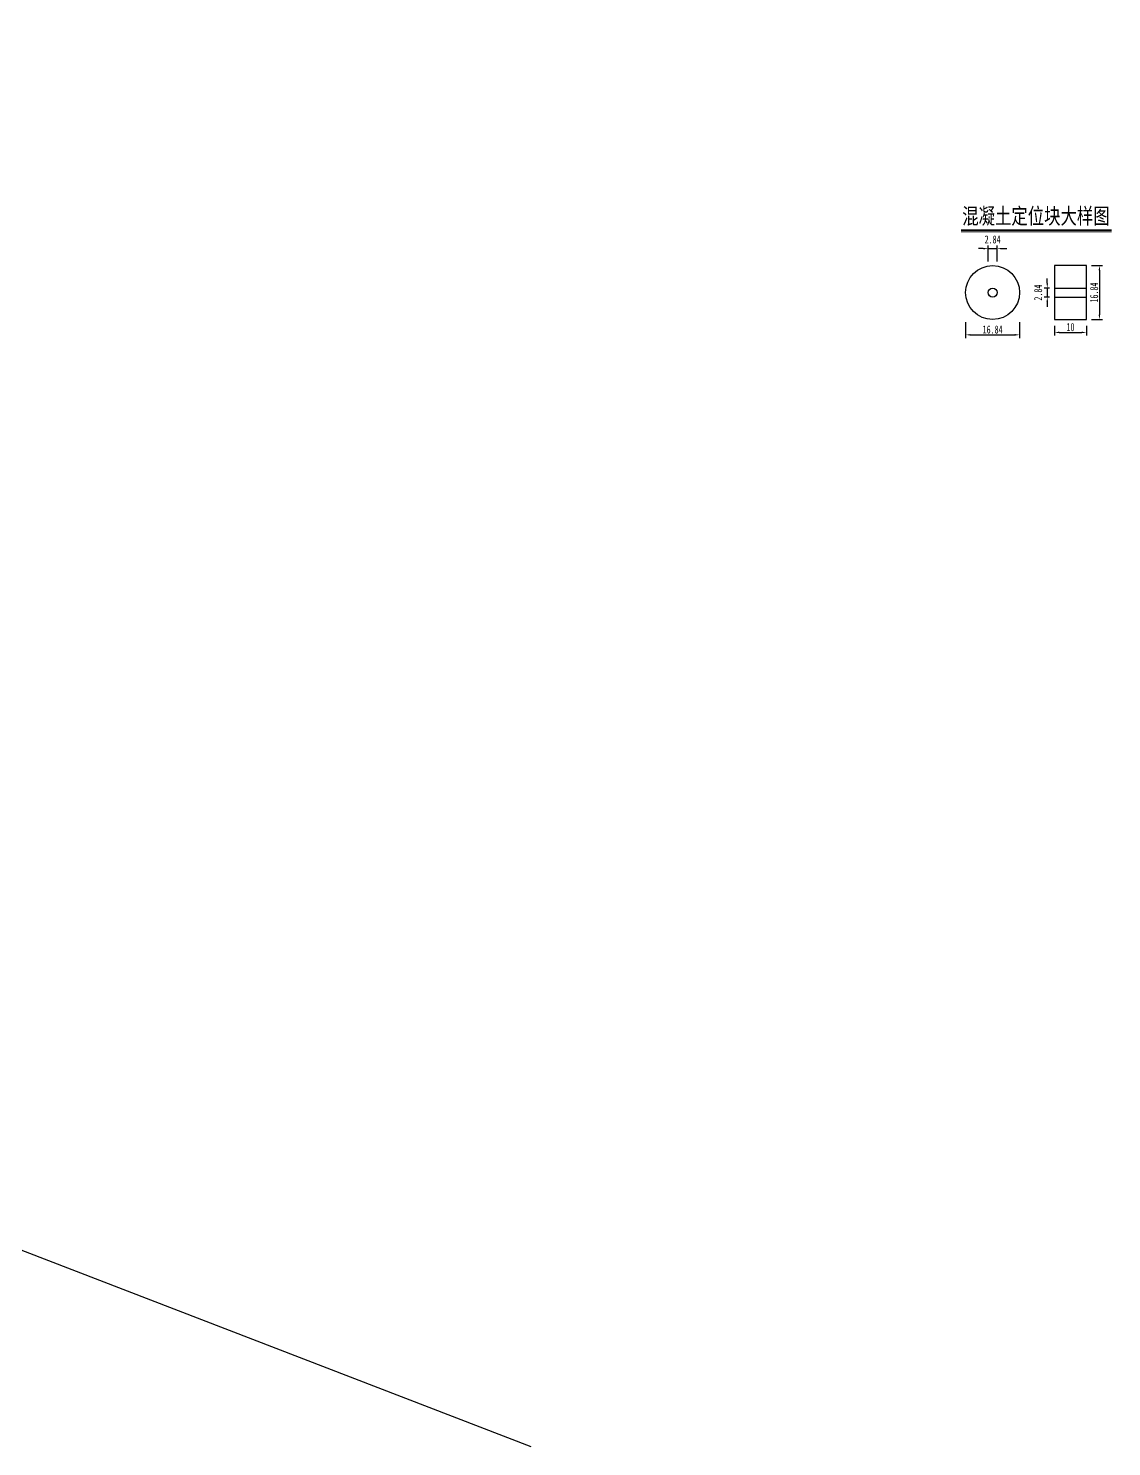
# Model space of a CAD drawing. Header units: millimetres. Extents: x 6150 to 57838, y -71710 to -30599.
# Drawn here: x 43953 to 47335, y -71710 to -67280 of the extents above; entities that cross this region are included whole.
import ezdxf
from ezdxf.enums import TextEntityAlignment as Align

# ---------------------------------------------------------------- set-up
doc = ezdxf.new("R2010")
doc.units = ezdxf.units.MM
doc.layers.get('Defpoints').update_dxf_attribs({"color": 8, "lineweight": 15})
for name, color, linetype, lineweight in [('1', 1, 'Continuous', 30), ('工作线', 1, 'Continuous', 35), ('文字', 7, 'Continuous', 15), ('标注', 4, 'Continuous', 18)]:
    doc.layers.add(name, color=color, linetype=linetype, lineweight=lineweight)
doc.styles.get("Standard").update_dxf_attribs({"font": '仿宋_GB2312.ttf', "width": 0.7})
doc.styles.add('标题', font='仿宋_GB2312.ttf', dxfattribs={"width": 0.7, "height": 5})
doc.dimstyles.new('副本 1-150', dxfattribs={"dimscale": 0, "dimtxt": 2.5, "dimasz": 1.5, "dimexe": 1, "dimexo": 1, "dimgap": 0.4, "dimtad": 1, "dimdec": 0, "dimlfac": 0.1, "dimrnd": 0.1, "dimzin": 12, "dimdsep": 46, "dimtxsty": 'Standard', "dimcen": 2.5, "dimclrd": 256, "dimclre": 256, "dimclrt": 256, "dimadec": 4, "dimazin": 0, "dimtp": 2, "dimtm": 3, "dimtfac": 0.5, "dimtdec": 0, "dimtmove": 2, "dimatfit": 3, "dimfxl": 4, "dimfxlon": 1, "dimtvp": 0.7, "dimtolj": 1, "dimtzin": 12, "dimarcsym": 0})

# ---------------------------------------------------------------- blocks, each defined once
blk = doc.blocks.new('*D97')
at = {"layer": 'Defpoints', "color": 0, "transparency": 16777216}
for p in [(46977.7, -67968.3), (46949.3, -68105.5), (46977.7, -68105.5)]:
    blk.add_point(p, dxfattribs=at)
at = {"layer": '标注', "lineweight": -2, "transparency": 16777216}
for p, q in [((46934.3, -67968.3), (46919.3, -67968.3)), ((46949.3, -68008.3), (46949.3, -67958.3)), ((46949.3, -67968.3), (46977.7, -67968.3)), ((46977.7, -68008.3), (46977.7, -67958.3)), ((46992.7, -67968.3), (47007.7, -67968.3))]:
    blk.add_line(p, q, dxfattribs=at)
at = {"layer": '标注', "transparency": 16777216}
for points in [[(46934.3, -67965.8), (46934.3, -67970.8), (46949.3, -67968.3)], [(46992.7, -67965.8), (46992.7, -67970.8), (46977.7, -67968.3)]]:
    blk.add_solid(points, dxfattribs=at)
at = {"layer": '标注', "transparency": 16777216, "insert": (46963.5, -67939.8), "char_height": 25, "attachment_point": 5}
blk.add_mtext('\\A1;2.84', dxfattribs=at)
blk = doc.blocks.new('*D98')
at = {"layer": 'Defpoints', "color": 0, "transparency": 16777216}
for p in [(46879.3, -68105.5), (47047.7, -68105.5), (47047.7, -68237.5)]:
    blk.add_point(p, dxfattribs=at)
at = {"layer": '标注', "lineweight": -2, "transparency": 16777216}
for p, q in [((46879.3, -68197.5), (46879.3, -68247.5)), ((47047.7, -68197.5), (47047.7, -68247.5)), ((46894.3, -68237.5), (47032.7, -68237.5))]:
    blk.add_line(p, q, dxfattribs=at)
at = {"layer": '标注', "transparency": 16777216}
for points in [[(46894.3, -68235), (46894.3, -68240), (46879.3, -68237.5)], [(47032.7, -68235), (47032.7, -68240), (47047.7, -68237.5)]]:
    blk.add_solid(points, dxfattribs=at)
at = {"layer": '标注', "transparency": 16777216, "insert": (46963.5, -68221), "char_height": 25, "attachment_point": 5}
blk.add_mtext('\\A1;16.84', dxfattribs=at)
blk = doc.blocks.new('*D99')
at = {"layer": 'Defpoints', "color": 0, "transparency": 16777216}
for p in [(47156.6, -68199.7), (47256.6, -68199.7), (47256.6, -68230)]:
    blk.add_point(p, dxfattribs=at)
at = {"layer": '标注', "lineweight": -2, "transparency": 16777216}
for p, q in [((47156.6, -68209.7), (47156.6, -68240)), ((47256.6, -68209.7), (47256.6, -68240)), ((47171.6, -68230), (47241.6, -68230))]:
    blk.add_line(p, q, dxfattribs=at)
at = {"layer": '标注', "transparency": 16777216}
for points in [[(47171.6, -68227.5), (47171.6, -68232.5), (47156.6, -68230)], [(47241.6, -68227.5), (47241.6, -68232.5), (47256.6, -68230)]]:
    blk.add_solid(points, dxfattribs=at)
at = {"layer": '标注', "transparency": 16777216, "insert": (47206.6, -68213.5), "char_height": 25, "attachment_point": 5}
blk.add_mtext('\\A1;10', dxfattribs=at)
blk = doc.blocks.new('*D100')
at = {"layer": 'Defpoints', "color": 0, "transparency": 16777216}
for p in [(47262.6, -68021.3), (47262.6, -68189.7), (47296.9, -68189.7)]:
    blk.add_point(p, dxfattribs=at)
at = {"layer": '标注', "lineweight": -2, "transparency": 16777216}
for p, q in [((47272.6, -68021.3), (47306.9, -68021.3)), ((47296.9, -68036.3), (47296.9, -68174.7)), ((47272.6, -68189.7), (47306.9, -68189.7))]:
    blk.add_line(p, q, dxfattribs=at)
at = {"layer": '标注', "transparency": 16777216}
for points in [[(47294.4, -68036.3), (47299.4, -68036.3), (47296.9, -68021.3)], [(47294.4, -68174.7), (47299.4, -68174.7), (47296.9, -68189.7)]]:
    blk.add_solid(points, dxfattribs=at)
at = {"layer": '标注', "transparency": 16777216, "insert": (47280.4, -68105.5), "char_height": 25, "attachment_point": 5, "rotation": 90}
blk.add_mtext('\\A1;16.84', dxfattribs=at)
blk = doc.blocks.new('*D101')
at = {"layer": 'Defpoints', "color": 0, "transparency": 16777216}
for p in [(47134.1, -68119.7), (47150.6, -68091.3), (47150.6, -68119.7)]:
    blk.add_point(p, dxfattribs=at)
at = {"layer": '标注', "lineweight": -2, "transparency": 16777216}
for p, q in [((47134.1, -68076.3), (47134.1, -68061.3)), ((47140.6, -68091.3), (47124.1, -68091.3)), ((47140.6, -68119.7), (47124.1, -68119.7)), ((47134.1, -68091.3), (47134.1, -68119.7)), ((47134.1, -68134.7), (47134.1, -68149.7))]:
    blk.add_line(p, q, dxfattribs=at)
at = {"layer": '标注', "transparency": 16777216}
for points in [[(47131.6, -68076.3), (47136.6, -68076.3), (47134.1, -68091.3)], [(47131.6, -68134.7), (47136.6, -68134.7), (47134.1, -68119.7)]]:
    blk.add_solid(points, dxfattribs=at)
at = {"layer": '标注', "transparency": 16777216, "insert": (47105.6, -68105.5), "char_height": 25, "attachment_point": 5, "rotation": 90}
blk.add_mtext('\\A1;2.84', dxfattribs=at)

msp = doc.modelspace()

# ---------------------------------------------------------------- linework, layer by layer
msp.add_line((34044.25, -67280.35), (45521.65, -71709.86))
at = {"layer": '1'}
for p, q in [((47256.64, -68021.27), (47156.64, -68021.27)), ((47156.64, -68021.27), (47156.64, -68189.67)), ((47256.64, -68189.67), (47256.64, -68021.27)), ((47156.64, -68091.27), (47256.64, -68091.27)), ((47156.64, -68119.67), (47256.64, -68119.67)), ((47156.64, -68189.67), (47256.64, -68189.67))]:
    msp.add_line(p, q, dxfattribs=at)
for radius in [84.2, 14.2]:
    msp.add_circle((46963.48, -68105.47), radius, dxfattribs=at)
at = {"layer": '工作线'}
msp.add_line((46865.22, -67910.43), (47335.03, -67910.43), dxfattribs=at)
at = {"layer": '文字'}
msp.add_line((46865.22, -67915.43), (47335.03, -67915.43), dxfattribs=at)

# ---------------------------------------------------------------- texts
at = {"layer": '文字', "style": '标题', "width": 0.75}
msp.add_text('混凝土定位块大样图', height=50, dxfattribs=at).set_placement((47098.73, -67906.43), align=Align.BOTTOM_CENTER)

# ---------------------------------------------------------------- dimensions: what is measured, and where the dimension line sits
at = {"layer": '标注'}
for base, p1, p2, text, picture, middle in [((46977.68, -67968.3), (46949.28, -68105.47), (46977.68, -68105.47), '2.84', '*D97', (46963.48, -67939.8)), ((47047.68, -68237.5), (46879.28, -68105.47), (47047.68, -68105.47), '16.84', '*D98', (46963.48, -68221))]:
    dim = msp.add_linear_dim(base=base, p1=p1, p2=p2, text=text, dimstyle='副本 1-150', override={"dimscale": 10, "dimarcsym": 2}, dxfattribs=at)
    dim.commit()
    dim.dimension.update_dxf_attribs({"geometry": picture, "text_midpoint": middle})
for base, p1, p2, text, picture, middle in [((47296.91, -68189.67), (47262.64, -68021.27), (47262.64, -68189.67), '16.84', '*D100', (47280.41, -68105.47)), ((47134.06, -68119.67), (47150.63, -68091.27), (47150.63, -68119.67), '2.84', '*D101', (47105.56, -68105.47))]:
    dim = msp.add_linear_dim(base=base, p1=p1, p2=p2, angle=90, text=text, dimstyle='副本 1-150', override={"dimscale": 10, "dimarcsym": 2}, dxfattribs=at)
    dim.commit()
    dim.dimension.update_dxf_attribs({"geometry": picture, "text_midpoint": middle})
dim = msp.add_linear_dim(base=(47256.64, -68230), p1=(47156.64, -68199.67), p2=(47256.64, -68199.67), dimstyle='副本 1-150', override={"dimscale": 10, "dimarcsym": 2}, dxfattribs=at)
dim.commit()
dim.dimension.update_dxf_attribs({"geometry": '*D99', "text_midpoint": (47206.64, -68213.5)})

doc.saveas('drawing.dxf')
